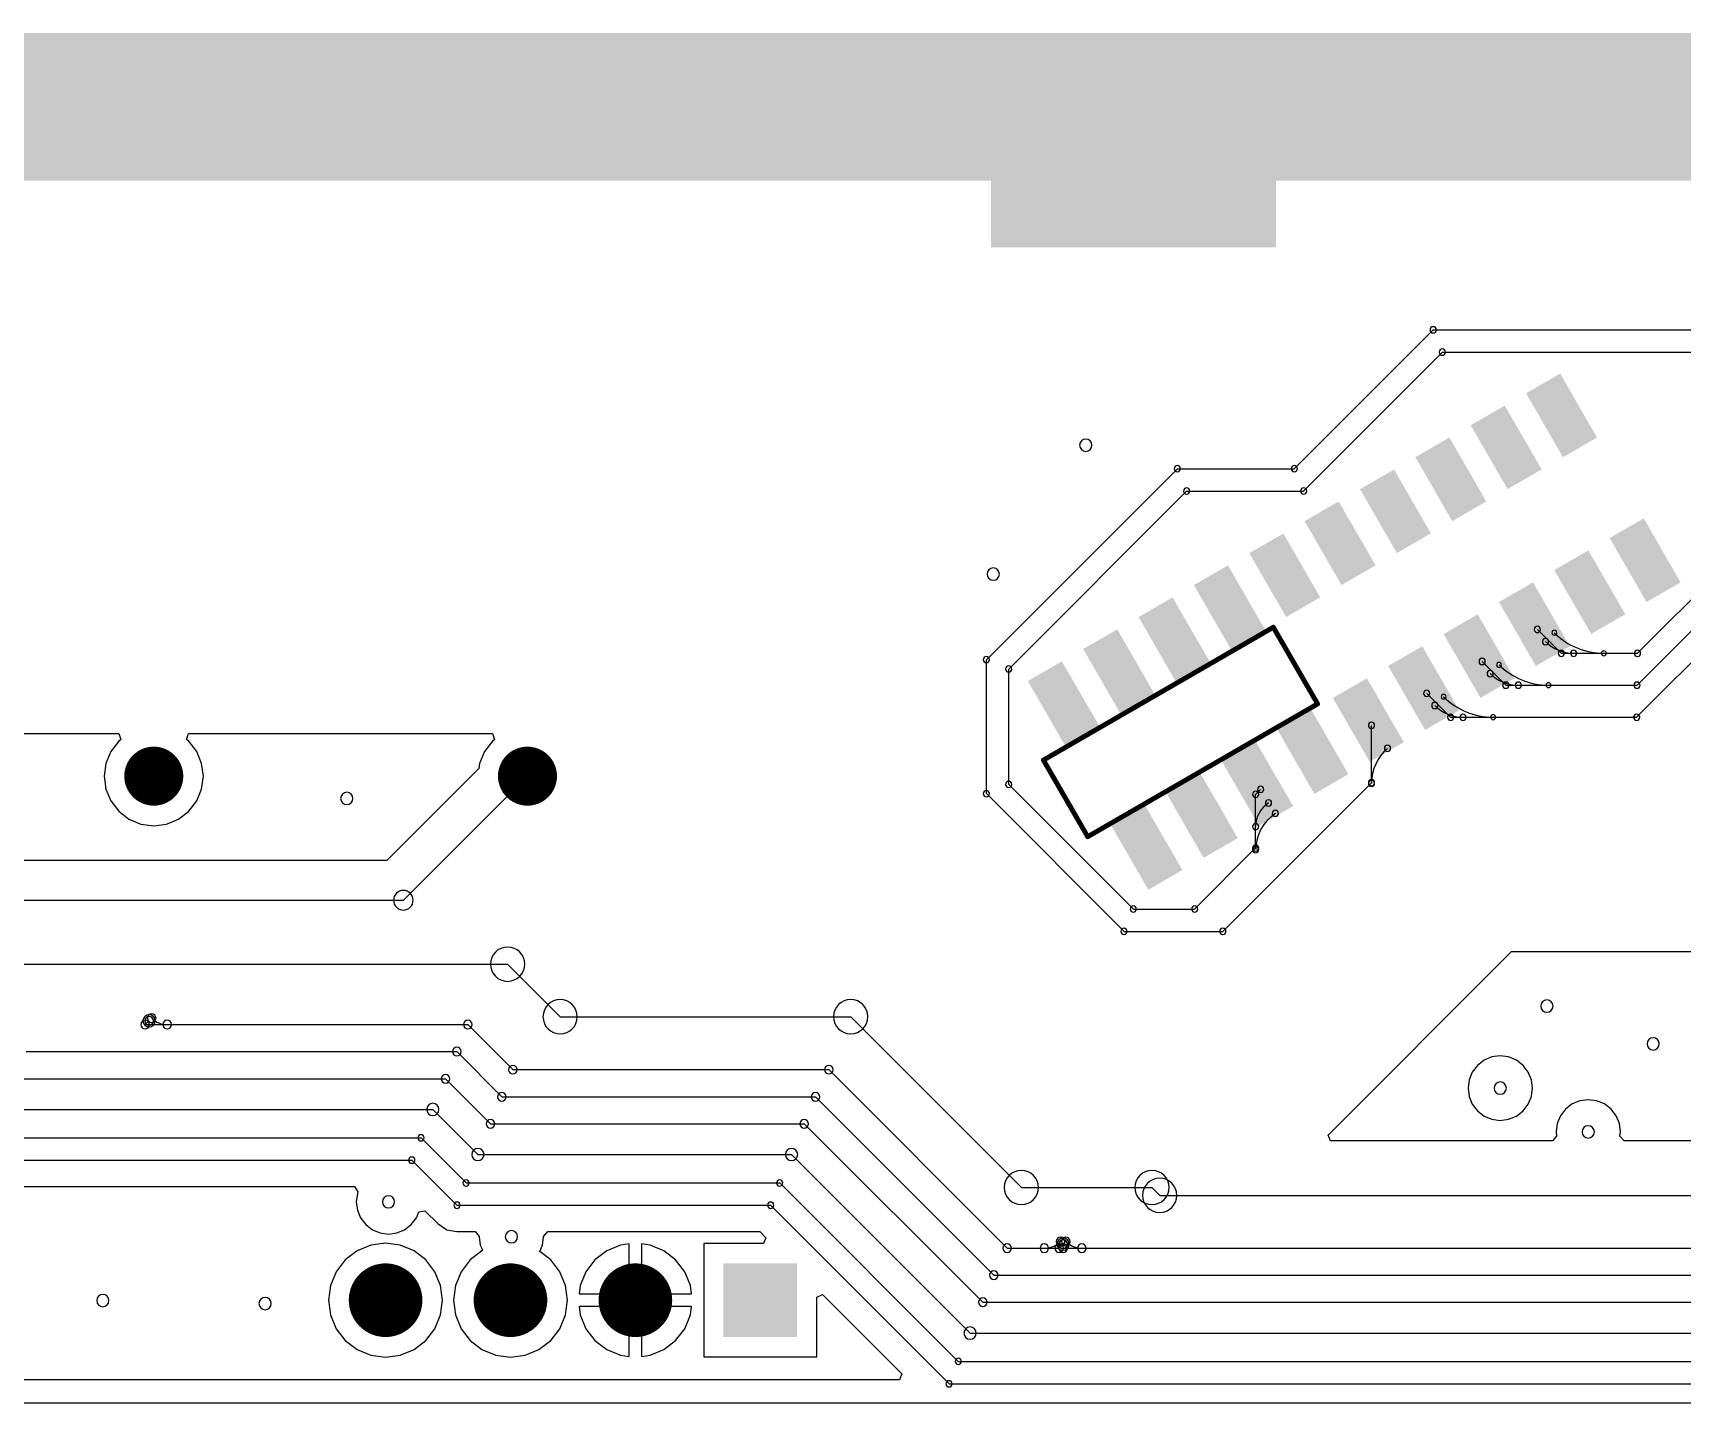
# Model space of a CAD drawing. Header units: inches. Extents: x 32166 to 66782, y 2386 to 7162.
# Drawn here: x 33079.6 to 33230.6, y 3490.6 to 3615.9 of the extents above; entities that cross this region are included whole.
import ezdxf

# ---------------------------------------------------------------- set-up
doc = ezdxf.new("R2010")
doc.units = ezdxf.units.IN
doc.header["$LTSCALE"] = 0.64311
doc.header["$MEASUREMENT"] = 0
for name, color, linetype in [('KEEPOUTLAYER', 6, 'CONTINUOUS'), ('MIDLAYER1', 16, 'CONTINUOUS'), ('MULTILAYER', 9, 'CONTINUOUS')]:
    doc.layers.add(name, color=color, linetype=linetype)

msp = doc.modelspace()

# ---------------------------------------------------------------- linework, layer by layer
at = {"layer": 'KEEPOUTLAYER'}
msp.add_line((32666.61, 3490.6), (34174.11, 3490.6), dxfattribs=at)
at = {"layer": 'KEEPOUTLAYER', "const_width": 0.45}
for points in [[(33172.05, 3549.41), (33193.09, 3561.56)], [(33193.09, 3561.56), (33197.14, 3554.55)], [(33176.1, 3542.4), (33197.14, 3554.55)], [(33172.05, 3549.41), (33176.1, 3542.4)]]:
    msp.add_lwpolyline(points, dxfattribs=at)
at = {"layer": 'KEEPOUTLAYER', "const_width": 0.225}
for points in [[(33193.03, 3561.66, 1), (33193.15, 3561.46, 1)], [(33193.03, 3561.66, 1), (33193.15, 3561.46, 1)], [(33197.08, 3554.64, 1), (33197.2, 3554.45, 1)], [(33197.08, 3554.64, 1), (33197.2, 3554.45, 1)], [(33171.99, 3549.51, 1), (33172.1, 3549.31, 1)], [(33171.99, 3549.51, 1), (33172.1, 3549.31, 1)], [(33176.04, 3542.49, 1), (33176.15, 3542.3, 1)], [(33176.04, 3542.49, 1), (33176.15, 3542.3, 1)]]:
    msp.add_lwpolyline(points, format="xyb", close=True, dxfattribs=at)
at = {"layer": 'MIDLAYER1'}
for p, q in [((33195.01, 3576.06), (33207.72, 3588.77)), ((33207.72, 3588.77), (33234.36, 3588.77)), ((33195.86, 3574.02), (33208.56, 3586.73)), ((33208.56, 3586.73), (33233.51, 3586.73)), ((33226.42, 3559.18), (33245.26, 3578.03)), ((33166.83, 3558.59), (33184.31, 3576.06)), ((33184.31, 3576.06), (33195.01, 3576.06)), ((33226.38, 3556.26), (33246.11, 3575.99)), ((33168.87, 3557.74), (33185.15, 3574.02)), ((33185.15, 3574.02), (33195.86, 3574.02)), ((33226.34, 3553.33), (33246.96, 3573.95)), ((33217.26, 3561.36), (33219.44, 3559.18)), ((33219.44, 3559.18), (33226.42, 3559.18)), ((33166.83, 3546.34), (33166.83, 3558.59)), ((33168.87, 3547.19), (33168.87, 3557.74)), ((33212.2, 3558.43), (33214.37, 3556.26)), ((33214.37, 3556.26), (33226.38, 3556.26)), ((33207.13, 3555.51), (33209.31, 3553.33)), ((33209.31, 3553.33), (33226.34, 3553.33)), ((32941.29, 3551.84), (33087.43, 3551.84)), ((33087.43, 3551.84), (33087.62, 3551.3)), ((33093.64, 3551.3), (33093.82, 3551.84)), ((33093.82, 3551.84), (33121.63, 3551.84)), ((33121.63, 3551.84), (33121.82, 3551.3)), ((33202.07, 3547.34), (33202.07, 3552.58)), ((33086.7, 3550.21), (33086.24, 3549.11)), ((33087.42, 3551.15), (33086.7, 3550.21)), ((33087.62, 3551.3), (33087.42, 3551.15)), ((33093.84, 3551.15), (33093.64, 3551.3)), ((33094.56, 3550.21), (33093.84, 3551.15)), ((33095.01, 3549.11), (33094.56, 3550.21)), ((33120.9, 3550.21), (33120.44, 3549.11)), ((33121.62, 3551.15), (33120.9, 3550.21)), ((33121.82, 3551.3), (33121.62, 3551.15)), ((33086.24, 3549.11), (33086.09, 3547.94)), ((33095.17, 3547.94), (33095.01, 3549.11)), ((33120.38, 3548.63), (33111.97, 3540.22)), ((33120.44, 3549.11), (33120.38, 3548.63)), ((33086.09, 3547.94), (33086.24, 3546.76)), ((33095.01, 3546.76), (33095.17, 3547.94)), ((33113.47, 3536.59), (33124.83, 3547.94)), ((33168.87, 3547.19), (33180.28, 3535.78)), ((33188.47, 3533.74), (33202.07, 3547.34)), ((33086.24, 3546.76), (33086.7, 3545.67)), ((33086.7, 3545.67), (33087.42, 3544.73)), ((33093.84, 3544.73), (33094.56, 3545.67)), ((33094.56, 3545.67), (33095.01, 3546.76)), ((33166.83, 3546.34), (33179.43, 3533.74)), ((33191.47, 3546.27), (33191.93, 3546.73)), ((33191.47, 3541.37), (33191.47, 3546.27)), ((33087.42, 3544.73), (33088.36, 3544.01)), ((33092.9, 3544.01), (33093.84, 3544.73)), ((33088.36, 3544.01), (33089.45, 3543.56)), ((33089.45, 3543.56), (33090.63, 3543.4)), ((33090.63, 3543.4), (33091.8, 3543.56)), ((33091.8, 3543.56), (33092.9, 3544.01)), ((33185.89, 3535.78), (33191.47, 3541.37)), ((33111.97, 3540.22), (32981.07, 3540.22)), ((32961.59, 3536.59), (33113.47, 3536.59)), ((33180.28, 3535.78), (33185.89, 3535.78)), ((33179.43, 3533.74), (33188.47, 3533.74)), ((32962.53, 3530.74), (33123.01, 3530.74)), ((33123.01, 3530.74), (33127.82, 3525.93)), ((33198.1, 3515.11), (33214.49, 3531.5)), ((33214.49, 3531.5), (33214.89, 3531.91)), ((33214.89, 3531.91), (33232.98, 3531.91)), ((33089.85, 3525.21), (33090.2, 3525.56)), ((33089.85, 3525.21), (33119.38, 3525.21)), ((33119.38, 3525.21), (33123.5, 3521.09)), ((33127.82, 3525.93), (33154.41, 3525.93)), ((33154.41, 3525.93), (33170.03, 3510.31)), ((33078.94, 3522.74), (33118.36, 3522.74)), ((33118.36, 3522.74), (33122.48, 3518.61)), ((33211.77, 3521.48), (33211.3, 3520.87)), ((33212.38, 3521.95), (33211.77, 3521.48)), ((33213.09, 3522.25), (33212.38, 3521.95)), ((33213.86, 3522.35), (33213.09, 3522.25)), ((33214.62, 3522.25), (33213.86, 3522.35)), ((33215.33, 3521.95), (33214.62, 3522.25)), ((33215.94, 3521.48), (33215.33, 3521.95)), ((33216.41, 3520.87), (33215.94, 3521.48)), ((33023.56, 3520.26), (33117.33, 3520.26)), ((33117.33, 3520.26), (33121.45, 3516.14)), ((33123.5, 3521.09), (33152.41, 3521.09)), ((33152.41, 3521.09), (33168.74, 3504.76)), ((33211.01, 3520.16), (33210.91, 3519.4)), ((33211.3, 3520.87), (33211.01, 3520.16)), ((33216.71, 3520.16), (33216.41, 3520.87)), ((33216.81, 3519.4), (33216.71, 3520.16)), ((33122.48, 3518.61), (33151.19, 3518.61)), ((33151.19, 3518.61), (33167.52, 3502.28)), ((33210.91, 3519.4), (33211.01, 3518.63)), ((33211.01, 3518.63), (33211.3, 3517.92)), ((33216.41, 3517.92), (33216.71, 3518.63)), ((33216.71, 3518.63), (33216.81, 3519.4)), ((33033.23, 3517.45), (33116.17, 3517.45)), ((33116.17, 3517.45), (33120.29, 3513.33)), ((33211.3, 3517.92), (33211.77, 3517.31)), ((33211.77, 3517.31), (33212.38, 3516.84)), ((33215.33, 3516.84), (33215.94, 3517.31)), ((33215.94, 3517.31), (33216.41, 3517.92)), ((33219.83, 3517.48), (33219.36, 3516.87)), ((33220.44, 3517.95), (33219.83, 3517.48)), ((33221.15, 3518.24), (33220.44, 3517.95)), ((33221.91, 3518.34), (33221.15, 3518.24)), ((33222.68, 3518.24), (33221.91, 3518.34)), ((33223.39, 3517.95), (33222.68, 3518.24)), ((33224, 3517.48), (33223.39, 3517.95)), ((33224.47, 3516.87), (33224, 3517.48)), ((33121.45, 3516.14), (33150.16, 3516.14)), ((33150.16, 3516.14), (33166.5, 3499.81)), ((33212.38, 3516.84), (33213.09, 3516.55)), ((33213.09, 3516.55), (33213.86, 3516.45)), ((33213.86, 3516.45), (33214.62, 3516.55)), ((33214.62, 3516.55), (33215.33, 3516.84)), ((33219.06, 3516.16), (33218.96, 3515.39)), ((33218.96, 3515.39), (33219.01, 3515.02)), ((33219.36, 3516.87), (33219.06, 3516.16)), ((33224.76, 3516.16), (33224.47, 3516.87)), ((33224.86, 3515.39), (33224.76, 3516.16)), ((33224.81, 3515.02), (33224.86, 3515.39)), ((32914.62, 3514.85), (33115.09, 3514.85)), ((33115.09, 3514.85), (33119.21, 3510.73)), ((33198.32, 3514.59), (33198.1, 3515.11)), ((33218.64, 3514.59), (33198.32, 3514.59)), ((33219.01, 3515.02), (33218.64, 3514.59)), ((33225.19, 3514.59), (33224.81, 3515.02)), ((33254.3, 3514.59), (33225.19, 3514.59)), ((32915.47, 3512.81), (33114.25, 3512.81)), ((33114.25, 3512.81), (33118.37, 3508.69)), ((33120.29, 3513.33), (33149, 3513.33)), ((33149, 3513.33), (33165.33, 3496.99)), ((33009.24, 3510.39), (33109.01, 3510.39)), ((33109.01, 3510.39), (33109.32, 3509.92)), ((33109.26, 3509.77), (33109.16, 3509)), ((33109.32, 3509.92), (33109.26, 3509.77)), ((33119.21, 3510.73), (33147.92, 3510.73)), ((33147.92, 3510.73), (33164.26, 3494.4)), ((33170.03, 3510.31), (33181.98, 3510.31)), ((33181.98, 3510.31), (33182.69, 3509.59)), ((33182.69, 3509.59), (33256.37, 3509.59)), ((33109.16, 3509), (33109.26, 3508.24)), ((33109.26, 3508.24), (33109.56, 3507.53)), ((33114.67, 3507.53), (33114.89, 3508.07)), ((33114.89, 3508.07), (33115.45, 3508.18)), ((33115.45, 3508.18), (33116.66, 3506.98)), ((33118.37, 3508.69), (33147.08, 3508.69)), ((33147.08, 3508.69), (33163.41, 3492.35)), ((33109.56, 3507.53), (33110.03, 3506.92)), ((33110.03, 3506.92), (33110.64, 3506.45)), ((33110.64, 3506.45), (33111.35, 3506.15)), ((33112.88, 3506.15), (33113.59, 3506.45)), ((33113.59, 3506.45), (33114.2, 3506.92)), ((33114.2, 3506.92), (33114.67, 3507.53)), ((33116.66, 3506.98), (33117.44, 3506.45)), ((33117.44, 3506.45), (33118.37, 3506.27)), ((33110.49, 3505.04), (33109.23, 3504.52)), ((33111.84, 3505.22), (33110.49, 3505.04)), ((33111.35, 3506.15), (33112.11, 3506.05)), ((33113.19, 3505.04), (33111.84, 3505.22)), ((33112.11, 3506.05), (33112.88, 3506.15)), ((33114.45, 3504.52), (33113.19, 3505.04)), ((33118.37, 3506.27), (33120.04, 3506.27)), ((33120.04, 3506.27), (33120.42, 3505.84)), ((33120.42, 3505.84), (33120.41, 3505.81)), ((33120.41, 3505.81), (33120.51, 3505.04)), ((33120.51, 3505.04), (33120.7, 3504.6)), ((33125.97, 3504.46), (33126.21, 3505.04)), ((33126.21, 3505.04), (33126.31, 3505.81)), ((33126.31, 3505.84), (33126.68, 3506.27)), ((33126.31, 3505.81), (33126.31, 3505.84)), ((33126.68, 3506.27), (33146.08, 3506.27)), ((33133.35, 3505.04), (33132.09, 3504.52)), ((33134.13, 3505.15), (33133.35, 3505.04)), ((33134.13, 3500.57), (33134.13, 3505.15)), ((33136.05, 3505.04), (33135.27, 3505.15)), ((33135.27, 3505.15), (33135.27, 3500.57)), ((33137.31, 3504.52), (33136.05, 3505.04)), ((33146.42, 3505.18), (33140.96, 3505.18)), ((33140.96, 3505.18), (33140.96, 3494.83)), ((33146.08, 3506.27), (33146.64, 3505.71)), ((33146.64, 3505.71), (33146.42, 3505.18)), ((33173.48, 3504.76), (33173.85, 3505.13)), ((33108.15, 3503.69), (33107.32, 3502.61)), ((33109.23, 3504.52), (33108.15, 3503.69)), ((33115.53, 3503.69), (33114.45, 3504.52)), ((33116.36, 3502.61), (33115.53, 3503.69)), ((33119.58, 3503.69), (33118.75, 3502.61)), ((33120.66, 3504.52), (33119.58, 3503.69)), ((33120.7, 3504.6), (33120.66, 3504.52)), ((33126.96, 3503.69), (33125.97, 3504.46)), ((33127.79, 3502.61), (33126.96, 3503.69)), ((33131.01, 3503.69), (33130.18, 3502.61)), ((33132.09, 3504.52), (33131.01, 3503.69)), ((33138.39, 3503.69), (33137.31, 3504.52)), ((33139.22, 3502.61), (33138.39, 3503.69)), ((33168.74, 3504.76), (33173.48, 3504.76)), ((33173.85, 3504.76), (33258.38, 3504.76)), ((33107.32, 3502.61), (33106.8, 3501.35)), ((33116.88, 3501.35), (33116.36, 3502.61)), ((33118.75, 3502.61), (33118.23, 3501.35)), ((33128.31, 3501.35), (33127.79, 3502.61)), ((33130.18, 3502.61), (33129.66, 3501.35)), ((33139.74, 3501.35), (33139.22, 3502.61)), ((33167.52, 3502.28), (33259.4, 3502.28)), ((33106.8, 3501.35), (33106.62, 3500)), ((33117.06, 3500), (33116.88, 3501.35)), ((33118.23, 3501.35), (33118.05, 3500)), ((33128.49, 3500), (33128.31, 3501.35)), ((33129.66, 3501.35), (33129.56, 3500.57)), ((33129.56, 3500.57), (33134.13, 3500.57)), ((33135.27, 3500.57), (33139.85, 3500.57)), ((33139.85, 3500.57), (33139.74, 3501.35)), ((33151.31, 3500.29), (33151.84, 3500.51)), ((33151.31, 3494.83), (33151.31, 3500.29)), ((33151.84, 3500.51), (33159.09, 3493.25)), ((33106.62, 3500), (33106.8, 3498.65)), ((33116.88, 3498.65), (33117.06, 3500)), ((33118.05, 3500), (33118.23, 3498.65)), ((33128.31, 3498.65), (33128.49, 3500)), ((33134.13, 3499.43), (33129.56, 3499.43)), ((33129.56, 3499.43), (33129.66, 3498.65)), ((33134.13, 3494.86), (33134.13, 3499.43)), ((33139.85, 3499.43), (33135.27, 3499.43)), ((33135.27, 3499.43), (33135.27, 3494.86)), ((33139.74, 3498.65), (33139.85, 3499.43)), ((33166.5, 3499.81), (33260.43, 3499.81)), ((33106.8, 3498.65), (33107.32, 3497.39)), ((33107.32, 3497.39), (33108.15, 3496.31)), ((33115.53, 3496.31), (33116.36, 3497.39)), ((33116.36, 3497.39), (33116.88, 3498.65)), ((33118.23, 3498.65), (33118.75, 3497.39)), ((33118.75, 3497.39), (33119.58, 3496.31)), ((33126.96, 3496.31), (33127.79, 3497.39)), ((33127.79, 3497.39), (33128.31, 3498.65)), ((33129.66, 3498.65), (33130.18, 3497.39)), ((33130.18, 3497.39), (33131.01, 3496.31)), ((33138.39, 3496.31), (33139.22, 3497.39)), ((33139.22, 3497.39), (33139.74, 3498.65)), ((33108.15, 3496.31), (33109.23, 3495.48)), ((33114.45, 3495.48), (33115.53, 3496.31)), ((33119.58, 3496.31), (33120.66, 3495.48)), ((33125.88, 3495.48), (33126.96, 3496.31)), ((33131.01, 3496.31), (33132.09, 3495.48)), ((33137.31, 3495.48), (33138.39, 3496.31)), ((33165.33, 3496.99), (33261.59, 3496.99)), ((33109.23, 3495.48), (33110.49, 3494.96)), ((33110.49, 3494.96), (33111.84, 3494.78)), ((33111.84, 3494.78), (33113.19, 3494.96)), ((33113.19, 3494.96), (33114.45, 3495.48)), ((33120.66, 3495.48), (33121.92, 3494.96)), ((33121.92, 3494.96), (33123.27, 3494.78)), ((33123.27, 3494.78), (33124.62, 3494.96)), ((33124.62, 3494.96), (33125.88, 3495.48)), ((33132.09, 3495.48), (33133.35, 3494.96)), ((33133.35, 3494.96), (33134.13, 3494.86)), ((33135.27, 3494.86), (33136.05, 3494.96)), ((33136.05, 3494.96), (33137.31, 3495.48)), ((33140.96, 3494.83), (33151.31, 3494.83)), ((33164.26, 3494.4), (33262.67, 3494.4)), ((33159.09, 3493.25), (33158.87, 3492.72)), ((33158.87, 3492.72), (32726.73, 3492.72)), ((33163.41, 3492.35), (33263.51, 3492.35))]:
    msp.add_line(p, q, dxfattribs=at)
for points, const_width in [([(33091.98, 3547.94, 1), (33089.28, 3547.94, 1)], 2.7), ([(33126.18, 3547.94, 1), (33123.48, 3547.94, 1)], 2.7), ([(33110.16, 3500, 1), (33113.53, 3500, 1)], 3.37), ([(33121.59, 3500, 1), (33124.96, 3500, 1)], 3.37), ([(33133.02, 3500, 1), (33136.39, 3500, 1)], 3.37)]:
    msp.add_lwpolyline(points, format="xyb", close=True, dxfattribs=dict(at, const_width=const_width))
for centre, radius, start, end in [((33207.72, 3588.77), 0.286, 0, 180), ((33207.72, 3588.77), 0.286, 0, 180), ((33207.72, 3588.77), 0.286, 180, 0), ((33207.72, 3588.77), 0.286, 180, 0), ((33208.56, 3586.73), 0.286, 0, 180), ((33208.56, 3586.73), 0.286, 0, 180), ((33208.56, 3586.73), 0.286, 180, 0), ((33208.56, 3586.73), 0.286, 180, 0), ((33175.92, 3578.21), 0.562, 0, 180), ((33175.92, 3578.21), 0.562, 180, 0), ((33184.31, 3576.06), 0.286, 0, 180), ((33184.31, 3576.06), 0.286, 0, 180), ((33184.31, 3576.06), 0.286, 180, 0), ((33184.31, 3576.06), 0.286, 180, 0), ((33195.01, 3576.06), 0.286, 0, 180), ((33195.01, 3576.06), 0.286, 0, 180), ((33195.01, 3576.06), 0.286, 180, 0), ((33195.01, 3576.06), 0.286, 180, 0), ((33185.15, 3574.02), 0.286, 0, 180), ((33185.15, 3574.02), 0.286, 0, 180), ((33195.86, 3574.02), 0.286, 0, 180), ((33195.86, 3574.02), 0.286, 0, 180), ((33185.15, 3574.02), 0.286, 180, 0), ((33185.15, 3574.02), 0.286, 180, 0), ((33195.86, 3574.02), 0.286, 180, 0), ((33195.86, 3574.02), 0.286, 180, 0), ((33167.46, 3566.42), 0.562, 0, 180), ((33167.46, 3566.42), 0.562, 180, 0), ((33217.26, 3561.36), 0.286, 0, 180), ((33217.26, 3561.36), 0.286, 180, 0), ((33218.81, 3561.06), 0.225, 0, 180), ((33218.81, 3561.06), 0.225, 180, 0), ((33223.33, 3565.58), 6.4, 225, 270), ((33218, 3560.25), 0.286, 0, 180), ((33218, 3560.25), 0.286, 0, 180), ((33218, 3560.25), 0.286, 180, 0), ((33218, 3560.25), 0.286, 180, 0), ((33220.57, 3562.82), 3.64, 225, 270), ((33220.57, 3562.82), 3.64, 225, 270), ((33219.44, 3559.18), 0.286, 0, 180), ((33219.44, 3559.18), 0.286, 0, 180), ((33219.44, 3559.18), 0.286, 180, 0), ((33219.44, 3559.18), 0.286, 180, 0), ((33220.57, 3559.18), 0.286, 0, 180), ((33220.57, 3559.18), 0.286, 0, 180), ((33220.57, 3559.18), 0.286, 180, 0), ((33220.57, 3559.18), 0.286, 180, 0), ((33223.33, 3559.18), 0.225, 0, 180), ((33223.33, 3559.18), 0.225, 180, 0), ((33226.42, 3559.18), 0.286, 0, 180), ((33226.42, 3559.18), 0.286, 0, 180), ((33226.42, 3559.18), 0.286, 180, 0), ((33226.42, 3559.18), 0.286, 180, 0), ((33166.83, 3558.59), 0.286, 0, 180), ((33166.83, 3558.59), 0.286, 0, 180), ((33166.83, 3558.59), 0.286, 180, 0), ((33166.83, 3558.59), 0.286, 180, 0), ((33168.87, 3557.74), 0.286, 0, 180), ((33168.87, 3557.74), 0.286, 0, 180), ((33168.87, 3557.74), 0.286, 180, 0), ((33168.87, 3557.74), 0.286, 180, 0), ((33212.2, 3558.43), 0.286, 0, 180), ((33212.2, 3558.43), 0.286, 180, 0), ((33213.74, 3558.13), 0.225, 0, 180), ((33213.74, 3558.13), 0.225, 180, 0), ((33218.27, 3562.66), 6.4, 225, 270), ((33212.93, 3557.32), 0.286, 0, 180), ((33212.93, 3557.32), 0.286, 0, 180), ((33212.93, 3557.32), 0.286, 180, 0), ((33212.93, 3557.32), 0.286, 180, 0), ((33215.51, 3559.9), 3.64, 225.0001, 270.0001), ((33215.51, 3559.9), 3.64, 225.0001, 270.0001), ((33214.37, 3556.26), 0.286, 0, 180), ((33214.37, 3556.26), 0.286, 0, 180), ((33214.37, 3556.26), 0.286, 180, 0), ((33214.37, 3556.26), 0.286, 180, 0), ((33215.51, 3556.26), 0.286, 0, 180), ((33215.51, 3556.26), 0.286, 0, 180), ((33215.51, 3556.26), 0.286, 180, 0), ((33215.51, 3556.26), 0.286, 180, 0), ((33218.27, 3556.26), 0.225, 0, 180), ((33218.27, 3556.26), 0.225, 180, 0), ((33226.38, 3556.26), 0.286, 0, 180), ((33226.38, 3556.26), 0.286, 0, 180), ((33226.38, 3556.26), 0.286, 180, 0), ((33226.38, 3556.26), 0.286, 180, 0), ((33207.13, 3555.51), 0.286, 0, 180), ((33207.13, 3555.51), 0.286, 180, 0), ((33207.87, 3554.4), 0.286, 0, 180), ((33207.87, 3554.4), 0.286, 0, 180), ((33208.68, 3555.21), 0.225, 0, 180), ((33208.68, 3555.21), 0.225, 180, 0), ((33213.2, 3559.73), 6.4, 225, 270), ((33207.87, 3554.4), 0.286, 180, 0), ((33207.87, 3554.4), 0.286, 180, 0), ((33210.44, 3556.97), 3.64, 225.0001, 270.0001), ((33210.44, 3556.97), 3.64, 225.0001, 270.0001), ((33209.31, 3553.33), 0.286, 0, 180), ((33209.31, 3553.33), 0.286, 0, 180), ((33209.31, 3553.33), 0.286, 180, 0), ((33209.31, 3553.33), 0.286, 180, 0), ((33210.44, 3553.33), 0.286, 0, 180), ((33210.44, 3553.33), 0.286, 0, 180), ((33210.44, 3553.33), 0.286, 180, 0), ((33210.44, 3553.33), 0.286, 180, 0), ((33213.2, 3553.33), 0.225, 0, 180), ((33213.2, 3553.33), 0.225, 180, 0), ((33226.34, 3553.33), 0.286, 0, 180), ((33226.34, 3553.33), 0.286, 0, 180), ((33226.34, 3553.33), 0.286, 180, 0), ((33226.34, 3553.33), 0.286, 180, 0), ((33202.07, 3552.58), 0.286, 0, 180), ((33202.07, 3552.58), 0.286, 180, 0), ((33206.27, 3547.29), 4.2, 130.494, 180), ((33206.27, 3547.29), 4.2, 130.494, 180), ((33203.54, 3550.48), 0.286, 0, 180), ((33203.54, 3550.48), 0.286, 0, 180), ((33203.54, 3550.48), 0.286, 180, 0), ((33203.54, 3550.48), 0.286, 180, 0), ((33124.83, 3547.94), 0.9, 0, 180), ((33124.83, 3547.94), 0.9, 180, 0), ((33168.87, 3547.19), 0.286, 0, 180), ((33168.87, 3547.19), 0.286, 0, 180), ((33168.87, 3547.19), 0.286, 180, 0), ((33168.87, 3547.19), 0.286, 180, 0), ((33202.07, 3547.34), 0.286, 0, 180), ((33202.07, 3547.34), 0.286, 0, 180), ((33202.07, 3547.29), 0.286, 0, 180), ((33202.07, 3547.29), 0.286, 0, 180), ((33202.07, 3547.34), 0.286, 180, 0), ((33202.07, 3547.34), 0.286, 180, 0), ((33202.07, 3547.29), 0.286, 180, 0), ((33202.07, 3547.29), 0.286, 180, 0), ((33108.29, 3545.9), 0.562, 0, 180), ((33108.29, 3545.9), 0.562, 180, 0), ((33166.83, 3546.34), 0.286, 0, 180), ((33166.83, 3546.34), 0.286, 0, 180), ((33166.83, 3546.34), 0.286, 180, 0), ((33166.83, 3546.34), 0.286, 180, 0), ((33191.47, 3546.27), 0.286, 0, 180), ((33191.47, 3546.27), 0.286, 0, 180), ((33191.47, 3546.27), 0.286, 180, 0), ((33191.47, 3546.27), 0.286, 180, 0), ((33191.93, 3546.73), 0.286, 0, 180), ((33191.93, 3546.73), 0.286, 180, 0), ((33192.65, 3545.49), 0.286, 0, 180), ((33192.65, 3545.49), 0.286, 0, 180), ((33194.06, 3543.32), 2.59, 122.8851, 180.0001), ((33194.06, 3543.32), 2.59, 122.8851, 180.0001), ((33195.42, 3541.22), 3.94, 122.885, 180), ((33195.42, 3541.22), 3.94, 122.885, 180), ((33192.65, 3545.49), 0.286, 180, 0), ((33192.65, 3545.49), 0.286, 180, 0), ((33193.28, 3544.53), 0.286, 0, 180), ((33193.28, 3544.53), 0.286, 0, 180), ((33193.28, 3544.53), 0.286, 180, 0), ((33193.28, 3544.53), 0.286, 180, 0), ((33191.47, 3543.32), 0.286, 0, 180), ((33191.47, 3543.32), 0.286, 0, 180), ((33191.47, 3543.32), 0.286, 180, 0), ((33191.47, 3543.32), 0.286, 180, 0), ((33191.47, 3541.37), 0.286, 0, 180), ((33191.47, 3541.37), 0.286, 0, 180), ((33191.47, 3541.22), 0.286, 0, 180), ((33191.47, 3541.22), 0.286, 0, 180), ((33191.47, 3541.37), 0.286, 180, 0), ((33191.47, 3541.37), 0.286, 180, 0), ((33191.47, 3541.22), 0.286, 180, 0), ((33191.47, 3541.22), 0.286, 180, 0), ((33113.47, 3536.59), 0.9, 0, 180), ((33113.47, 3536.59), 0.9, 0, 180), ((33113.47, 3536.59), 0.9, 180, 0), ((33113.47, 3536.59), 0.9, 180, 0), ((33180.28, 3535.78), 0.286, 0, 180), ((33180.28, 3535.78), 0.286, 0, 180), ((33180.28, 3535.78), 0.286, 180, 0), ((33180.28, 3535.78), 0.286, 180, 0), ((33185.89, 3535.78), 0.286, 0, 180), ((33185.89, 3535.78), 0.286, 0, 180), ((33185.89, 3535.78), 0.286, 180, 0), ((33185.89, 3535.78), 0.286, 180, 0), ((33179.43, 3533.74), 0.286, 0, 180), ((33179.43, 3533.74), 0.286, 0, 180), ((33179.43, 3533.74), 0.286, 180, 0), ((33179.43, 3533.74), 0.286, 180, 0), ((33188.47, 3533.74), 0.286, 0, 180), ((33188.47, 3533.74), 0.286, 0, 180), ((33188.47, 3533.74), 0.286, 180, 0), ((33188.47, 3533.74), 0.286, 180, 0), ((33123.01, 3530.74), 1.57, 0, 180), ((33123.01, 3530.74), 1.57, 0, 180), ((33123.01, 3530.74), 1.57, 180, 0), ((33123.01, 3530.74), 1.57, 180, 0), ((33127.82, 3525.93), 1.57, 0, 180), ((33127.82, 3525.93), 1.57, 0, 180), ((33154.41, 3525.93), 1.57, 0, 180), ((33154.41, 3525.93), 1.57, 0, 180), ((33218.13, 3526.91), 0.562, 0, 180), ((33090.2, 3525.56), 0.562, 0, 180), ((33090.2, 3525.56), 0.394, 0, 180), ((33090.44, 3525.8), 0.394, 0, 180), ((33090.44, 3525.8), 0.394, 0, 180), ((33090.44, 3525.8), 0.394, 0, 180), ((33218.13, 3526.91), 0.562, 180, 0), ((33089.85, 3525.21), 0.394, 0, 180), ((33089.85, 3525.21), 0.394, 0, 180), ((33089.85, 3525.21), 0.394, 180, 0), ((33089.85, 3525.21), 0.394, 180, 0), ((33090.2, 3525.56), 0.562, 180, 0), ((33090.2, 3525.56), 0.394, 180, 0), ((33090.44, 3525.8), 0.394, 180, 0), ((33090.44, 3525.8), 0.394, 180, 0), ((33090.44, 3525.8), 0.394, 180, 0), ((33091.86, 3527.22), 2.01, 224.9998, 269.9998), ((33091.86, 3527.22), 2.01, 224.9998, 269.9998), ((33091.86, 3527.22), 2.01, 224.9998, 269.9998), ((33091.86, 3525.21), 0.394, 0, 180), ((33091.86, 3525.21), 0.394, 0, 180), ((33091.86, 3525.21), 0.394, 0, 180), ((33091.86, 3525.21), 0.394, 180, 0), ((33091.86, 3525.21), 0.394, 180, 0), ((33091.86, 3525.21), 0.394, 180, 0), ((33119.38, 3525.21), 0.394, 0, 180), ((33119.38, 3525.21), 0.394, 0, 180), ((33119.38, 3525.21), 0.394, 180, 0), ((33119.38, 3525.21), 0.394, 180, 0), ((33127.82, 3525.93), 1.57, 180, 0), ((33127.82, 3525.93), 1.57, 180, 0), ((33154.41, 3525.93), 1.57, 180, 0), ((33154.41, 3525.93), 1.57, 180, 0), ((33118.36, 3522.74), 0.394, 0, 180), ((33118.36, 3522.74), 0.394, 0, 180), ((33227.85, 3523.45), 0.562, 0, 180), ((33227.85, 3523.45), 0.562, 180, 0), ((33118.36, 3522.74), 0.394, 180, 0), ((33118.36, 3522.74), 0.394, 180, 0), ((33123.5, 3521.09), 0.394, 0, 180), ((33123.5, 3521.09), 0.394, 0, 180), ((33152.41, 3521.09), 0.394, 0, 180), ((33152.41, 3521.09), 0.394, 0, 180), ((33117.33, 3520.26), 0.394, 0, 180), ((33117.33, 3520.26), 0.394, 0, 180), ((33117.33, 3520.26), 0.394, 180, 0), ((33117.33, 3520.26), 0.394, 180, 0), ((33123.5, 3521.09), 0.394, 180, 0), ((33123.5, 3521.09), 0.394, 180, 0), ((33152.41, 3521.09), 0.394, 180, 0), ((33152.41, 3521.09), 0.394, 180, 0), ((33213.86, 3519.4), 0.562, 0, 180), ((33122.48, 3518.61), 0.394, 0, 180), ((33122.48, 3518.61), 0.394, 0, 180), ((33122.48, 3518.61), 0.394, 180, 0), ((33122.48, 3518.61), 0.394, 180, 0), ((33151.19, 3518.61), 0.394, 0, 180), ((33151.19, 3518.61), 0.394, 0, 180), ((33151.19, 3518.61), 0.394, 180, 0), ((33151.19, 3518.61), 0.394, 180, 0), ((33213.86, 3519.4), 0.562, 180, 0), ((33116.17, 3517.45), 0.562, 0, 180), ((33116.17, 3517.45), 0.562, 0, 180), ((33116.17, 3517.45), 0.562, 180, 0), ((33116.17, 3517.45), 0.562, 180, 0), ((33121.45, 3516.14), 0.394, 0, 180), ((33121.45, 3516.14), 0.394, 0, 180), ((33121.45, 3516.14), 0.394, 180, 0), ((33121.45, 3516.14), 0.394, 180, 0), ((33150.16, 3516.14), 0.394, 0, 180), ((33150.16, 3516.14), 0.394, 0, 180), ((33150.16, 3516.14), 0.394, 180, 0), ((33150.16, 3516.14), 0.394, 180, 0), ((33221.91, 3515.39), 0.562, 0, 180), ((33221.91, 3515.39), 0.562, 180, 0), ((33115.09, 3514.85), 0.286, 0, 180), ((33115.09, 3514.85), 0.286, 0, 180), ((33115.09, 3514.85), 0.286, 180, 0), ((33115.09, 3514.85), 0.286, 180, 0), ((33120.29, 3513.33), 0.562, 0, 180), ((33120.29, 3513.33), 0.562, 0, 180), ((33149, 3513.33), 0.562, 0, 180), ((33149, 3513.33), 0.562, 0, 180), ((33114.25, 3512.81), 0.286, 0, 180), ((33114.25, 3512.81), 0.286, 0, 180), ((33114.25, 3512.81), 0.286, 180, 0), ((33114.25, 3512.81), 0.286, 180, 0), ((33120.29, 3513.33), 0.562, 180, 0), ((33120.29, 3513.33), 0.562, 180, 0), ((33149, 3513.33), 0.562, 180, 0), ((33149, 3513.33), 0.562, 180, 0), ((33119.21, 3510.73), 0.286, 0, 180), ((33119.21, 3510.73), 0.286, 0, 180), ((33147.92, 3510.73), 0.286, 0, 180), ((33147.92, 3510.73), 0.286, 0, 180), ((33170.03, 3510.31), 1.57, 0, 180), ((33170.03, 3510.31), 1.57, 0, 180), ((33181.98, 3510.31), 1.57, 0, 180), ((33181.98, 3510.31), 1.57, 0, 180), ((33182.69, 3509.59), 1.57, 0, 180), ((33182.69, 3509.59), 1.57, 0, 180), ((33112.11, 3509), 0.562, 0, 180), ((33119.21, 3510.73), 0.286, 180, 0), ((33119.21, 3510.73), 0.286, 180, 0), ((33147.92, 3510.73), 0.286, 180, 0), ((33147.92, 3510.73), 0.286, 180, 0), ((33170.03, 3510.31), 1.57, 180, 0), ((33170.03, 3510.31), 1.57, 180, 0), ((33181.98, 3510.31), 1.57, 180, 0), ((33181.98, 3510.31), 1.57, 180, 0), ((33182.69, 3509.59), 1.57, 180, 0), ((33182.69, 3509.59), 1.57, 180, 0), ((33112.11, 3509), 0.562, 180, 0), ((33118.37, 3508.69), 0.286, 0, 180), ((33118.37, 3508.69), 0.286, 0, 180), ((33118.37, 3508.69), 0.286, 180, 0), ((33118.37, 3508.69), 0.286, 180, 0), ((33147.08, 3508.69), 0.286, 0, 180), ((33147.08, 3508.69), 0.286, 0, 180), ((33147.08, 3508.69), 0.286, 180, 0), ((33147.08, 3508.69), 0.286, 180, 0), ((33123.36, 3505.81), 0.562, 0, 180), ((33123.36, 3505.81), 0.562, 180, 0), ((33168.74, 3504.76), 0.394, 0, 180), ((33168.74, 3504.76), 0.394, 0, 180), ((33172.13, 3504.76), 0.394, 0, 180), ((33172.13, 3504.76), 0.394, 0, 180), ((33172.13, 3506.86), 2.1, 270.0002, 315.0002), ((33172.13, 3506.86), 2.1, 270.0002, 315.0002), ((33173.48, 3504.76), 0.394, 0, 180), ((33173.48, 3504.76), 0.394, 0, 180), ((33173.61, 3505.37), 0.394, 0, 180), ((33173.61, 3505.37), 0.394, 0, 180), ((33173.61, 3505.37), 0.394, 180, 0), ((33173.61, 3505.37), 0.394, 180, 0), ((33173.85, 3505.13), 0.562, 0, 180), ((33173.85, 3505.13), 0.562, 180, 0), ((33173.85, 3505.13), 0.394, 0, 180), ((33173.85, 3504.76), 0.394, 0, 180), ((33173.85, 3505.13), 0.394, 180, 0), ((33174.09, 3505.37), 0.394, 0, 180), ((33174.09, 3505.37), 0.394, 0, 180), ((33174.09, 3505.37), 0.394, 180, 0), ((33174.09, 3505.37), 0.394, 180, 0), ((33175.57, 3506.86), 2.1, 224.9998, 269.9998), ((33175.57, 3506.86), 2.1, 224.9998, 269.9998), ((33175.57, 3504.76), 0.394, 0, 180), ((33175.57, 3504.76), 0.394, 0, 180), ((33168.74, 3504.76), 0.394, 180, 0), ((33168.74, 3504.76), 0.394, 180, 0), ((33172.13, 3504.76), 0.394, 180, 0), ((33172.13, 3504.76), 0.394, 180, 0), ((33173.48, 3504.76), 0.394, 180, 0), ((33173.48, 3504.76), 0.394, 180, 0), ((33173.85, 3504.76), 0.394, 180, 0), ((33175.57, 3504.76), 0.394, 180, 0), ((33175.57, 3504.76), 0.394, 180, 0), ((33167.52, 3502.28), 0.394, 0, 180), ((33167.52, 3502.28), 0.394, 0, 180), ((33167.52, 3502.28), 0.394, 180, 0), ((33167.52, 3502.28), 0.394, 180, 0), ((33085.97, 3499.96), 0.562, 0, 180), ((33085.97, 3499.96), 0.562, 180, 0), ((33100.82, 3499.69), 0.562, 0, 180), ((33100.82, 3499.69), 0.562, 180, 0), ((33166.5, 3499.81), 0.394, 0, 180), ((33166.5, 3499.81), 0.394, 0, 180), ((33166.5, 3499.81), 0.394, 180, 0), ((33166.5, 3499.81), 0.394, 180, 0), ((33165.33, 3496.99), 0.562, 0, 180), ((33165.33, 3496.99), 0.562, 0, 180), ((33165.33, 3496.99), 0.562, 180, 0), ((33165.33, 3496.99), 0.562, 180, 0), ((33164.26, 3494.4), 0.286, 0, 180), ((33164.26, 3494.4), 0.286, 0, 180), ((33164.26, 3494.4), 0.286, 180, 0), ((33164.26, 3494.4), 0.286, 180, 0), ((33163.41, 3492.35), 0.286, 0, 180), ((33163.41, 3492.35), 0.286, 0, 180), ((33163.41, 3492.35), 0.286, 180, 0), ((33163.41, 3492.35), 0.286, 180, 0)]:
    msp.add_arc(centre, radius, start, end, dxfattribs=at)
for points in [[(33006.36, 3602.42), (33259.71, 3602.42), (33006.36, 3615.92), (33259.71, 3615.92)], [(33167.24, 3596.31), (33193.34, 3596.31), (33167.24, 3607.56), (33193.34, 3607.56)], [(33222.71, 3578.92), (33219.34, 3584.77), (33219.59, 3577.12), (33216.22, 3582.97)], [(33217.65, 3576), (33214.27, 3581.84), (33214.53, 3574.2), (33211.15, 3580.04)], [(33212.58, 3573.07), (33209.2, 3578.92), (33209.46, 3571.27), (33206.09, 3577.12)], [(33207.51, 3570.15), (33204.14, 3575.99), (33204.4, 3568.35), (33201.02, 3574.19)], [(33202.45, 3567.22), (33199.07, 3573.07), (33199.33, 3565.42), (33195.95, 3571.27)], [(33230.36, 3565.67), (33226.99, 3571.52), (33227.24, 3563.87), (33223.87, 3569.72)], [(33197.38, 3564.3), (33194.01, 3570.14), (33194.26, 3562.5), (33190.89, 3568.34)], [(33225.3, 3562.75), (33221.92, 3568.59), (33222.18, 3560.95), (33218.8, 3566.79)], [(33192.31, 3561.37), (33188.94, 3567.22), (33189.2, 3559.57), (33185.82, 3565.42)], [(33220.23, 3559.82), (33216.85, 3565.67), (33217.11, 3558.02), (33213.74, 3563.87)], [(33187.25, 3558.45), (33183.87, 3564.29), (33184.13, 3556.65), (33180.76, 3562.49)], [(33215.16, 3556.9), (33211.79, 3562.74), (33212.05, 3555.1), (33208.67, 3560.94)], [(33182.18, 3555.52), (33178.81, 3561.37), (33179.06, 3553.72), (33175.69, 3559.57)], [(33210.1, 3553.97), (33206.72, 3559.82), (33206.98, 3552.17), (33203.6, 3558.02)], [(33177.12, 3552.6), (33173.74, 3558.44), (33174, 3550.8), (33170.62, 3556.64)], [(33205.03, 3551.05), (33201.66, 3556.89), (33201.91, 3549.25), (33198.54, 3555.09)], [(33199.96, 3548.12), (33196.59, 3553.97), (33196.85, 3546.32), (33193.47, 3552.17)], [(33194.9, 3545.2), (33191.52, 3551.04), (33191.78, 3543.4), (33188.41, 3549.24)], [(33189.83, 3542.27), (33186.46, 3548.12), (33186.71, 3540.47), (33183.34, 3546.32)], [(33184.77, 3539.35), (33181.39, 3545.19), (33181.65, 3537.55), (33178.27, 3543.39)], [(33142.76, 3496.63), (33149.51, 3496.63), (33142.76, 3503.38), (33149.51, 3503.38)]]:
    msp.add_solid(points, dxfattribs=at)
at = {"layer": 'MULTILAYER'}
for points, const_width in [([(33091.98, 3547.94, 1), (33089.28, 3547.94, 1)], 2.7), ([(33126.18, 3547.94, 1), (33123.48, 3547.94, 1)], 2.7), ([(33110.16, 3500, 1), (33113.53, 3500, 1)], 3.37), ([(33121.59, 3500, 1), (33124.96, 3500, 1)], 3.37), ([(33133.02, 3500, 1), (33136.39, 3500, 1)], 3.37)]:
    msp.add_lwpolyline(points, format="xyb", close=True, dxfattribs=dict(at, const_width=const_width))
for centre, start, end in [((33175.92, 3578.21), 0, 180), ((33175.92, 3578.21), 180, 0), ((33167.46, 3566.42), 0, 180), ((33167.46, 3566.42), 180, 0), ((33108.29, 3545.9), 0, 180), ((33108.29, 3545.9), 180, 0), ((33218.13, 3526.91), 0, 180), ((33090.2, 3525.56), 0, 180), ((33218.13, 3526.91), 180, 0), ((33090.2, 3525.56), 180, 0), ((33227.85, 3523.45), 0, 180), ((33227.85, 3523.45), 180, 0), ((33213.86, 3519.4), 0, 180), ((33213.86, 3519.4), 180, 0), ((33221.91, 3515.39), 0, 180), ((33221.91, 3515.39), 180, 0), ((33112.11, 3509), 0, 180), ((33112.11, 3509), 180, 0), ((33123.36, 3505.81), 0, 180), ((33123.36, 3505.81), 180, 0), ((33173.85, 3505.13), 0, 180), ((33173.85, 3505.13), 180, 0), ((33085.97, 3499.96), 0, 180), ((33085.97, 3499.96), 180, 0), ((33100.82, 3499.69), 0, 180), ((33100.82, 3499.69), 180, 0)]:
    msp.add_arc(centre, 0.562, start, end, dxfattribs=at)
for points in [[(33167.24, 3596.31), (33193.34, 3596.31), (33167.24, 3607.56), (33193.34, 3607.56)], [(33222.71, 3578.92), (33219.34, 3584.77), (33219.59, 3577.12), (33216.22, 3582.97)], [(33217.65, 3576), (33214.27, 3581.84), (33214.53, 3574.2), (33211.15, 3580.04)], [(33212.58, 3573.07), (33209.2, 3578.92), (33209.46, 3571.27), (33206.09, 3577.12)], [(33207.51, 3570.15), (33204.14, 3575.99), (33204.4, 3568.35), (33201.02, 3574.19)], [(33202.45, 3567.22), (33199.07, 3573.07), (33199.33, 3565.42), (33195.95, 3571.27)], [(33230.36, 3565.67), (33226.99, 3571.52), (33227.24, 3563.87), (33223.87, 3569.72)], [(33197.38, 3564.3), (33194.01, 3570.14), (33194.26, 3562.5), (33190.89, 3568.34)], [(33225.3, 3562.75), (33221.92, 3568.59), (33222.18, 3560.95), (33218.8, 3566.79)], [(33192.31, 3561.37), (33188.94, 3567.22), (33189.2, 3559.57), (33185.82, 3565.42)], [(33220.23, 3559.82), (33216.85, 3565.67), (33217.11, 3558.02), (33213.74, 3563.87)], [(33187.25, 3558.45), (33183.87, 3564.29), (33184.13, 3556.65), (33180.76, 3562.49)], [(33215.16, 3556.9), (33211.79, 3562.74), (33212.05, 3555.1), (33208.67, 3560.94)], [(33182.18, 3555.52), (33178.81, 3561.37), (33179.06, 3553.72), (33175.69, 3559.57)], [(33210.1, 3553.97), (33206.72, 3559.82), (33206.98, 3552.17), (33203.6, 3558.02)], [(33177.12, 3552.6), (33173.74, 3558.44), (33174, 3550.8), (33170.62, 3556.64)], [(33205.03, 3551.05), (33201.66, 3556.89), (33201.91, 3549.25), (33198.54, 3555.09)], [(33199.96, 3548.12), (33196.59, 3553.97), (33196.85, 3546.32), (33193.47, 3552.17)], [(33194.9, 3545.2), (33191.52, 3551.04), (33191.78, 3543.4), (33188.41, 3549.24)], [(33189.83, 3542.27), (33186.46, 3548.12), (33186.71, 3540.47), (33183.34, 3546.32)], [(33184.77, 3539.35), (33181.39, 3545.19), (33181.65, 3537.55), (33178.27, 3543.39)], [(33142.76, 3496.63), (33149.51, 3496.63), (33142.76, 3503.38), (33149.51, 3503.38)]]:
    msp.add_solid(points, dxfattribs=at)

doc.saveas('drawing.dxf')
